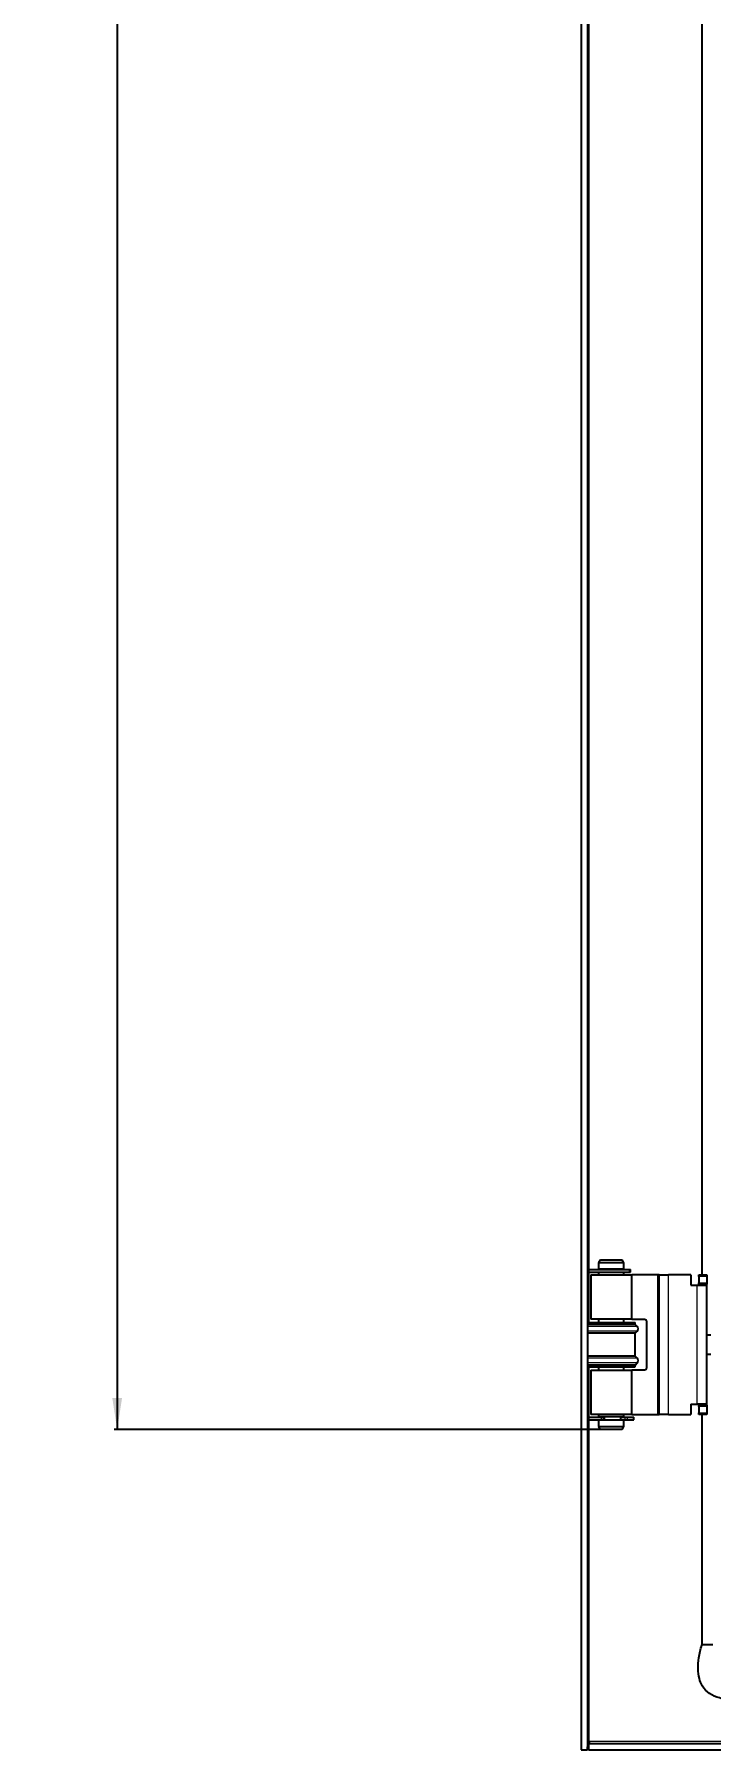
# Model space of a CAD drawing. Header units: millimetres. Extents: x -52 to 1183, y -1011 to 1043.
# Drawn here: x 585 to 798, y -876 to -336 of the extents above; entities that cross this region are included whole.
import ezdxf

# ---------------------------------------------------------------- set-up
doc = ezdxf.new("R2010")
doc.units = ezdxf.units.MM
doc.layers.add('FORMAT', color=7, linetype='Continuous')
doc.styles.add('SLDTEXTSTYLE0', font='TXT', dxfattribs={"width": 0.75})
doc.dimstyles.new('SLDDIMSTYLE0', dxfattribs={"dimtxt": 20, "dimasz": 10, "dimexe": 0, "dimexo": 0.0625, "dimgap": 5, "dimtad": 2, "dimdec": 1, "dimrnd": 1e-09, "dimzin": 12, "dimdsep": 46, "dimtxsty": 'SLDTEXTSTYLE0', "dimsah": 1, "dimcen": 0.09, "dimadec": 0, "dimazin": 3, "dimtfac": 1, "dimtofl": 0, "dimtmove": 0, "dimatfit": 3, "dimfxl": 0, "dimfrac": 2, "dimtolj": 1, "dimtzin": 12, "dimarcsym": 0})

# ---------------------------------------------------------------- blocks, each defined once
blk = doc.blocks.new('_D_7')
at = {"layer": 'FORMAT'}
for p, q in [((763.3, 778.62), (610.23, 778.62)), ((611.23, 778.62), (611.23, -774.88)), ((763.3, -774.88), (610.23, -774.88))]:
    blk.add_line(p, q, dxfattribs=at)
for points in [[(611.23, 778.62), (609.69, 768.62), (612.77, 768.62)], [(611.23, -774.88), (612.77, -764.88), (609.69, -764.88)]]:
    blk.add_solid(points, dxfattribs=at)
at = {"layer": 'FORMAT', "insert": (585.45, -38.77), "char_height": 20, "attachment_point": 1, "rotation": 90, "style": 'SLDTEXTSTYLE0'}
blk.add_mtext('1553,5', dxfattribs=at)

msp = doc.modelspace()

# ---------------------------------------------------------------- linework, layer by layer
at = {"color": 7, "linetype": 'Continuous', "lineweight": 25}
for p, q in [((757.23, 879.37), (757.23, -875.63)), ((759.23, 879.37), (759.23, -875.63)), ((795.23, -295.13), (795.23, -726.13)), ((763.31, -721.38), (762.73, -722.38)), ((762.73, -722.38), (762.73, -724.38)), ((770.73, -722.38), (762.73, -722.38)), ((763.31, -721.38), (770.16, -721.38)), ((770.73, -722.38), (770.16, -721.38)), ((770.73, -724.38), (770.73, -722.38)), ((759.58, -724.43), (759.58, -725.33)), ((759.58, -724.43), (772.47, -724.43)), ((759.58, -725.33), (772.47, -725.33)), ((760.28, -726.13), (760.28, -740.13)), ((760.28, -726.13), (773.18, -726.13)), ((767.49, -724.38), (762.73, -724.38)), ((762.73, -725.38), (762.73, -726.13)), ((767.49, -725.38), (762.73, -725.38)), ((763.23, -724.38), (763.23, -724.43)), ((763.23, -725.33), (763.23, -725.38)), ((770.73, -724.38), (767.49, -724.38)), ((770.73, -725.38), (767.49, -725.38)), ((770.23, -724.43), (770.23, -724.38)), ((770.23, -725.38), (770.23, -725.33)), ((770.73, -726.13), (770.73, -725.38)), ((772.47, -724.43), (772.56, -724.43)), ((772.47, -725.33), (772.56, -725.33)), ((772.56, -725.33), (772.56, -724.43)), ((772.56, -724.43), (772.77, -724.43)), ((772.56, -725.33), (772.77, -725.33)), ((772.77, -725.33), (772.77, -724.43)), ((773.18, -740.13), (773.18, -726.13)), ((781.28, -726.13), (773.18, -726.13)), ((781.78, -726.13), (781.28, -726.13)), ((781.78, -726.13), (784.78, -726.13)), ((781.78, -770.13), (781.78, -726.13)), ((791.78, -726.13), (784.78, -726.13)), ((791.78, -726.13), (791.78, -729.43)), ((794.28, -726.13), (796.78, -726.13)), ((794.28, -726.63), (794.28, -726.13)), ((794.28, -726.63), (794.28, -728.63)), ((794.28, -729.13), (794.28, -728.63)), ((796.78, -726.13), (796.78, -726.63)), ((796.78, -726.63), (796.78, -728.63)), ((796.78, -728.63), (796.78, -729.13)), ((791.78, -729.43), (793.78, -729.43)), ((793.78, -729.43), (796.78, -729.43)), ((796.78, -729.13), (794.28, -729.13)), ((794.28, -729.13), (794.28, -729.43)), ((796.78, -729.43), (796.78, -729.13)), ((796.78, -766.83), (796.78, -729.43)), ((759.23, -741.13), (774.23, -741.13)), ((774.23, -741.73), (759.23, -741.73)), ((774.23, -744.53), (759.23, -744.53)), ((773.18, -740.13), (760.28, -740.13)), ((762.73, -740.13), (762.73, -741.13)), ((770.73, -741.13), (770.73, -740.13)), ((773.18, -740.13), (777.28, -740.13)), ((774.23, -741.73), (774.23, -741.13)), ((774.93, -742.42), (774.23, -741.73)), ((774.23, -744.53), (774.93, -743.84)), ((774.23, -751.73), (774.23, -744.53)), ((777.78, -740.63), (777.78, -755.63)), ((798.03, -745.13), (796.78, -745.13)), ((774.23, -751.73), (759.23, -751.73)), ((774.23, -754.53), (759.23, -754.53)), ((759.23, -755.13), (774.23, -755.13)), ((762.73, -755.13), (762.73, -756.13)), ((770.73, -756.13), (770.73, -755.13)), ((774.93, -752.41), (774.23, -751.73)), ((774.23, -754.53), (774.93, -753.84)), ((774.23, -755.13), (774.23, -754.53)), ((796.78, -751.13), (798.03, -751.13)), ((760.28, -756.13), (760.28, -770.13)), ((760.28, -756.13), (773.18, -756.13)), ((773.18, -770.13), (773.18, -756.13)), ((777.28, -756.13), (773.18, -756.13)), ((759.58, -770.93), (759.58, -771.83)), ((759.58, -770.93), (763.58, -770.93)), ((759.58, -771.83), (763.58, -771.83)), ((773.18, -770.13), (760.28, -770.13)), ((762.73, -770.13), (762.73, -770.88)), ((767.49, -770.88), (762.73, -770.88)), ((762.73, -771.88), (762.73, -773.88)), ((767.49, -771.88), (762.73, -771.88)), ((763.23, -770.88), (763.23, -770.93)), ((763.23, -771.83), (763.23, -771.88)), ((763.58, -770.93), (764.22, -770.93)), ((763.58, -771.83), (764.22, -771.83)), ((764.22, -770.93), (764.56, -770.93)), ((764.22, -771.83), (764.56, -771.83)), ((764.56, -770.93), (764.57, -770.93)), ((764.56, -771.83), (764.57, -771.83)), ((764.57, -771.83), (764.57, -770.93)), ((770.73, -770.88), (767.49, -770.88)), ((770.73, -771.88), (767.49, -771.88)), ((769.66, -770.93), (769.66, -771.83)), ((769.66, -770.93), (769.68, -770.93)), ((769.66, -771.83), (769.68, -771.83)), ((769.68, -770.93), (770.97, -770.93)), ((769.68, -771.83), (770.97, -771.83)), ((770.23, -770.93), (770.23, -770.88)), ((770.23, -771.88), (770.23, -771.83)), ((770.73, -770.88), (770.73, -770.13)), ((770.73, -773.88), (770.73, -771.88)), ((770.97, -770.93), (771.7, -770.93)), ((770.97, -771.83), (771.7, -771.83)), ((771.7, -770.93), (773.88, -770.93)), ((771.7, -771.83), (773.88, -771.83)), ((773.18, -770.13), (781.28, -770.13)), ((773.88, -771.83), (773.88, -770.93)), ((781.28, -770.13), (781.78, -770.13)), ((784.78, -770.13), (781.78, -770.13)), ((784.78, -770.13), (791.78, -770.13)), ((791.78, -766.83), (793.78, -766.83)), ((791.78, -766.83), (791.78, -770.13)), ((796.78, -766.83), (793.78, -766.83)), ((794.28, -766.83), (794.28, -767.13)), ((794.28, -767.13), (796.78, -767.13)), ((794.28, -767.63), (794.28, -767.13)), ((794.28, -767.63), (794.28, -769.63)), ((794.28, -770.13), (794.28, -769.63)), ((796.78, -770.13), (794.28, -770.13)), ((795.23, -770.13), (795.23, -842.63)), ((796.78, -767.13), (796.78, -766.83)), ((796.78, -767.13), (796.78, -767.63)), ((796.78, -767.63), (796.78, -769.63)), ((796.78, -769.63), (796.78, -770.13)), ((762.73, -773.88), (763.31, -774.88)), ((762.73, -773.88), (767.49, -773.88)), ((767.38, -774.88), (763.31, -774.88)), ((770.16, -774.88), (767.38, -774.88)), ((767.49, -773.88), (770.73, -773.88)), ((770.16, -774.88), (770.73, -773.88)), ((759.53, -873.63), (759.53, -875.63)), ((759.53, -873.63), (1048.93, -873.63)), ((759.64, -873.63), (759.83, -873.03)), ((757.23, -875.63), (759.23, -875.63)), ((759.53, -875.63), (1048.93, -875.63))]:
    msp.add_line(p, q, dxfattribs=at)
at = {"color": 8, "linetype": 'Continuous', "lineweight": 18}
for p, q in [((759.83, -724.43), (759.83, -296.83)), ((759.83, -741.13), (759.83, -725.33)), ((772.47, -724.43), (772.47, -725.33)), ((781.28, -726.13), (781.28, -770.13)), ((784.78, -770.13), (784.78, -726.13)), ((796.78, -726.63), (794.28, -726.63)), ((794.28, -728.63), (796.78, -728.63)), ((793.78, -766.83), (793.78, -729.43)), ((774.93, -742.42), (759.23, -742.42)), ((774.93, -743.84), (759.23, -743.84)), ((774.93, -752.41), (759.23, -752.41)), ((774.93, -753.84), (759.23, -753.84)), ((759.83, -770.93), (759.83, -755.13)), ((759.83, -873.03), (759.83, -771.83)), ((763.58, -770.93), (763.58, -771.83)), ((764.22, -770.93), (764.22, -771.83)), ((764.56, -770.93), (764.56, -771.83)), ((769.68, -770.93), (769.68, -771.83)), ((770.97, -770.93), (770.97, -771.83)), ((771.7, -770.93), (771.7, -771.83)), ((796.78, -767.63), (794.28, -767.63)), ((794.28, -769.63), (796.78, -769.63)), ((805.26, -873.03), (759.83, -873.03))]:
    msp.add_line(p, q, dxfattribs=at)
at = {"color": 7, "linetype": 'Continuous', "lineweight": 25}
for centre, radius, start, end in [((774.23, -743.13), 1, 314.427, 45.573), ((777.28, -740.63), 0.5, 0, 90), ((774.23, -753.13), 1, 314.427, 45.573), ((777.28, -755.63), 0.5, 270, 0)]:
    msp.add_arc(centre, radius, start, end, dxfattribs=at)
for points, knots in [([(810.23, -859.63), (808.51, -859.8), (805.37, -860.1), (801.04, -859.59), (797.61, -858.16), (795.39, -855.84), (794.31, -853.08), (793.99, -850.03), (794.28, -846.47), (794.9, -843.98), (795.23, -842.63)], [0, 0, 0, 0, 0.176713, 0.320911, 0.440308, 0.54837, 0.6374, 0.738878, 0.858543, 1, 1, 1, 1]), ([(759.23, -875.63), (759.26, -875.2), (759.29, -874.64), (759.49, -874.08), (759.53, -873.95)], [0, 0, 0, 0, 0.773459, 1, 1, 1, 1]), ([(759.83, -873.03), (759.78, -873.19), (759.73, -873.34), (759.63, -873.56), (759.58, -873.63), (759.53, -873.63)], [0, 0, 0, 0, 0.5, 0.5, 1, 1, 1, 1])]:
    msp.add_open_spline(points, degree=3, knots=knots, dxfattribs=at)
for points in [[(796.21, -842.63), (795.93, -842.63), (795.36, -842.63), (795.28, -842.63), (795.23, -842.63)], [(798.66, -842.63), (798.18, -842.63), (797.21, -842.63), (796.54, -842.63), (796.21, -842.63)]]:
    msp.add_open_spline(points, degree=3, dxfattribs=at)

# ---------------------------------------------------------------- dimensions: what is measured, and where the dimension line sits
at = {"layer": 'FORMAT'}
dim = msp.add_linear_dim(base=(611.23, -774.88), p1=(763.31, 778.62), p2=(763.31, -774.88), angle=90, dimstyle='SLDDIMSTYLE0', dxfattribs=at)
dim.commit()
dim.dimension.update_dxf_attribs({"geometry": '_D_7', "text_midpoint": (611.23, 1.87), "dimtype": 160})

doc.saveas('drawing.dxf')
